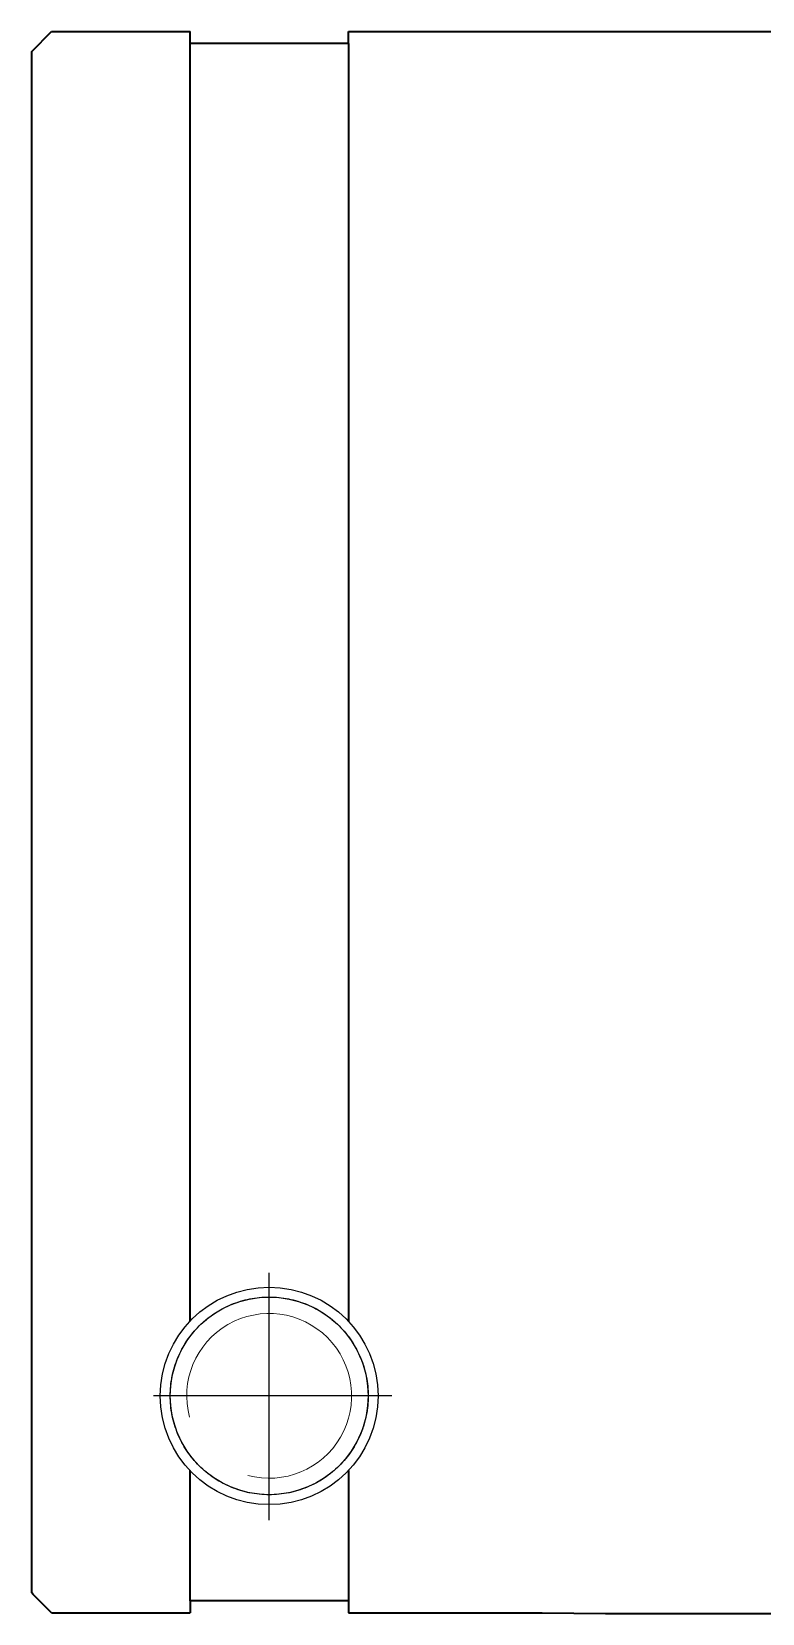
# Model space of a CAD drawing. Header units: millimetres. Extents: x -3183 to 3067, y 1033 to 2218.
# Drawn here: x 2787 to 2805.46, y 1586.05 to 1626.05 of the extents above; entities that cross this region are included whole.
import ezdxf

# ---------------------------------------------------------------- set-up
doc = ezdxf.new("R2010")
doc.units = ezdxf.units.MM
doc.layers.add('Cienkie', color=51, linetype='Continuous', lineweight=13)
doc.layers.add('Kontury', color=7, linetype='Continuous', lineweight=35)
doc.layers.add('osie', color=130, linetype='Continuous')

msp = doc.modelspace()

# ---------------------------------------------------------------- linework, layer by layer
at = {"color": 7, "linetype": 'Continuous'}
for radius in [2.75, 2.5]:
    msp.add_circle((2793.00314, 1591.54845), radius, dxfattribs=at)
for points, start_tangent, end_tangent in [([(2793.00314, 1589.04845, 4.00027), (2792.51541, 1589.09649, 4.00027), (2792.04643, 1589.23875, 4.00027), (2791.61421, 1589.46977, 4.00027), (2791.23537, 1589.78068, 4.00027), (2790.92446, 1590.15952, 4.00027), (2790.69344, 1590.59174, 4.00027), (2790.55117, 1591.06072, 4.00027), (2790.50314, 1591.54845, 4.00027), (2790.55117, 1592.03617, 4.00027), (2790.69344, 1592.50516, 4.00027), (2790.92446, 1592.93737, 4.00027), (2791.23537, 1593.31622, 4.00027), (2791.61421, 1593.62712, 4.00027), (2792.04643, 1593.85815, 4.00027), (2792.51541, 1594.00041, 4.00027), (2793.00314, 1594.04845, 4.00027)], (-0.99999828, 0.0018568), (0.99999828, 0.0018568)), ([(2793.00314, 1594.04845, 4.00027), (2793.49086, 1594.00041, 4.00027), (2793.95985, 1593.85815, 4.00027), (2794.39206, 1593.62712, 4.00027), (2794.7709, 1593.31622, 4.00027), (2795.08181, 1592.93737, 4.00027), (2795.31284, 1592.50516, 4.00027), (2795.4551, 1592.03617, 4.00027), (2795.50314, 1591.54845, 4.00027), (2795.4551, 1591.06072, 4.00027), (2795.31284, 1590.59174, 4.00027), (2795.08181, 1590.15952, 4.00027), (2794.7709, 1589.78068, 4.00027), (2794.39206, 1589.46977, 4.00027), (2793.95985, 1589.23875, 4.00027), (2793.49086, 1589.09649, 4.00027), (2793.00314, 1589.04845, 4.00027)], (0.99999828, -0.0018568), (-0.99999828, -0.0018568))]:
    msp.add_spline(points, degree=3, dxfattribs=dict(at, start_tangent=start_tangent, end_tangent=end_tangent))
at = {"layer": 'Cienkie', "color": 2, "linetype": 'Continuous'}
msp.add_arc((2793.00314, 1591.54845), 2.08333, 255, 195, dxfattribs=at)
at = {"layer": 'Kontury', "color": 7, "linetype": 'Continuous'}
for p, q in [((2787.00314, 1625.54845), (2787.50314, 1626.04845)), ((2787.50314, 1626.04845), (2791.00314, 1626.04845)), ((2791.00314, 1625.74845), (2791.00314, 1626.04845)), ((2795.00314, 1625.74845), (2795.00314, 1626.04845)), ((2795.00314, 1626.04845), (2799.90314, 1626.04845)), ((2801.50314, 1626.04845), (2803.65314, 1626.04845)), ((2795.00314, 1625.74845), (2791.00314, 1625.74845)), ((2787.00314, 1586.56487), (2787.00314, 1625.54845)), ((2787.50314, 1586.06445), (2791.00314, 1586.06445)), ((2791.00314, 1586.3647), (2791.00314, 1586.06445)), ((2795.00314, 1586.3647), (2791.00314, 1586.3647)), ((2795.00314, 1586.3647), (2795.00314, 1586.06445)), ((2795.00314, 1586.06445), (2799.90314, 1586.06445)), ((2801.50314, 1586.04845), (2803.65314, 1586.04845))]:
    msp.add_line(p, q, dxfattribs=at)
at = {"layer": 'Kontury'}
for p, q in [((2799.90314, 1626.04845), (2801.50314, 1626.04845)), ((2803.65314, 1626.04845), (2805.90314, 1626.04845)), ((2791.00314, 1593.43591), (2791.00314, 1625.74845)), ((2795.00314, 1625.74845), (2795.00314, 1593.43591)), ((2791.00314, 1586.3647), (2791.00314, 1589.66099)), ((2795.00314, 1589.66099), (2795.00314, 1586.3647)), ((2799.90314, 1586.06445), (2801.50314, 1586.04845)), ((2803.65314, 1586.04845), (2805.90314, 1586.04845))]:
    msp.add_line(p, q, dxfattribs=at)
at = {"layer": 'Kontury', "color": 7, "linetype": 'Continuous', "start_tangent": (-0.70682366, 0.70738979), "end_tangent": (-0.70680893, 0.7074045)}
msp.add_spline([(2787.50314, 1586.06445), (2787.33609, 1586.23164), (2787.16942, 1586.39845), (2787.00314, 1586.56487)], degree=3, dxfattribs=at)
at = {"layer": 'osie'}
for p, q in [((2793.00314, 1588.40628), (2793.00314, 1594.66338)), ((2796.10563, 1591.54845), (2790.08085, 1591.54845))]:
    msp.add_line(p, q, dxfattribs=at)

doc.saveas('drawing.dxf')
